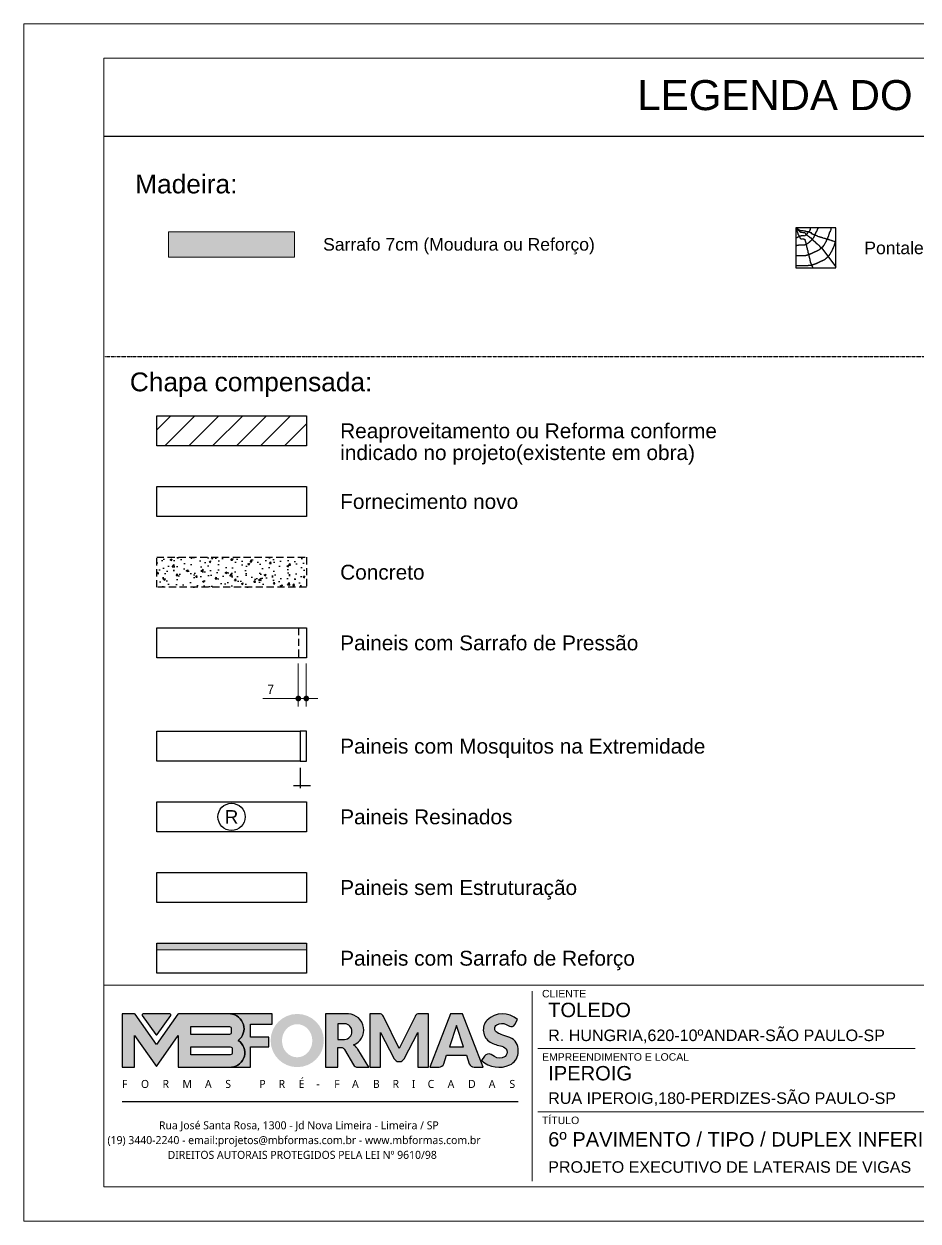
# Model space of a CAD drawing. Extents: x -23436 to 4767, y -4638 to 9755.
# Drawn here: x -20676 to -19892, y 7532 to 8582 of the extents above; entities that cross this region are included whole.
import ezdxf
from ezdxf.enums import TextEntityAlignment as Align

# ---------------------------------------------------------------- set-up
doc = ezdxf.new("R2010")
doc.units = 0
doc.header["$PDMODE"] = 2
doc.header["$PDSIZE"] = 10
for name, pattern in [('CABLIN', [0.35, 0.25, -0.1]), ('DIVIDE2', [0.625, 0.25, -0.125, 0, -0.125, 0, -0.125]), ('HIDDEN', [9.525, 6.35, -3.175])]:
    doc.linetypes.add(name, pattern=pattern)
doc.layers.get('0').update_dxf_attribs({"lineweight": 13})
doc.layers.get('Defpoints').update_dxf_attribs({"lineweight": 13})
for name, color, linetype in [('Concreto', 250, 'HIDDEN'), ('Cota', 4, 'Continuous'), ('Hachura', 252, 'CABLIN'), ('MB Folha', 7, 'Continuous'), ('MB Logo', 255, 'Continuous'), ('Painéis', 200, 'Continuous'), ('Reaproveitamento', 251, 'Continuous'), ('Sarr 7x7', 104, 'Continuous'), ('Sarrafo de Pressão', 42, 'HIDDEN')]:
    doc.layers.add(name, color=color, linetype=linetype)
for name, color, linetype, lineweight in [('FOLHA MB', 7, 'Continuous', 13), ('Madeira', 100, 'Continuous', 13), ('Sarr 2.2x7', 40, 'Continuous', 9)]:
    doc.layers.add(name, color=color, linetype=linetype, lineweight=lineweight)
doc.styles.add('ARIAL', font='arial.ttf', dxfattribs={"oblique": 15, "height": 25})
doc.styles.add('MB_C01', font='arial.ttf', dxfattribs={"height": 1.3})
doc.styles.add('MB_C02', font='arial.ttf', dxfattribs={"height": 2})
doc.styles.add('MB_C03', font='arial.ttf', dxfattribs={"height": 2.5})
doc.styles.add('MtXpl_Lucida_Sans_Un', font='l_10646.ttf')
doc.styles.add('RICARDO', font='arial.ttf', dxfattribs={"width": 0.8})
doc.dimstyles.new('1x', dxfattribs={"dimtxt": 8, "dimasz": 5, "dimexe": 7, "dimexo": 5, "dimgap": 4, "dimtad": 1, "dimdec": 1, "dimdsep": 46, "dimtxsty": 'Standard', "dimblk": 'DOT', "dimcen": 0.09, "dimclrd": 4, "dimclre": 4, "dimclrt": 2, "dimadec": 0, "dimazin": 2, "dimtfac": 1, "dimtdec": 1, "dimtmove": 0, "dimatfit": 3, "dimldrblk": 'DOT', "dimfxl": 1, "dimtolj": 1, "dimtzin": 0, "dimlwd": 9, "dimlwe": 9, "dimarcsym": 0})

# ---------------------------------------------------------------- blocks, each defined once
blk = doc.blocks.new('MB-NOVO')
at = {"layer": 'MB Logo', "linetype": 'Continuous'}
h = blk.add_hatch(color=256, dxfattribs=at)
h.dxf.hatch_style = 1
h.set_gradient(color1=(242, 132, 69), color2=(247, 180, 141), rotation=90, tint=1)
h.paths.add_polyline_path([(-18529.6, 10980.8), (-18475.7, 10980.8, 0.706757), (-18468.7, 11008, 0.681802), (-18476.7, 11034.9), (-18529.4, 11034.9, 0.243712), (-18530.2, 11034.5), (-18551.7, 11003.9), (-18573.3, 11034.5, 0.243712), (-18574.1, 11034.9), (-18586.5, 11034.9), (-18586.5, 10980.8), (-18573.9, 10980.8), (-18573.9, 11012.9), (-18551.7, 10981.5), (-18529.6, 11012.9)])
h.paths.add_polyline_path([(-18516.8, 11014.1), (-18516.8, 11022), (-18477.8, 11022, -0.414214), (-18475.8, 11020), (-18475.8, 11016.1, -0.414214), (-18477.8, 11014.1)], flags=16)
h.paths.add_polyline_path([(-18516.8, 11001.4), (-18476.8, 11001.4, -0.414214), (-18474.8, 10999.4), (-18474.8, 10995.5, -0.414214), (-18476.8, 10993.5), (-18516.8, 10993.5)], flags=16)
at = {"layer": 'MB Logo', "true_color": 0x262626}
h = blk.add_hatch(color=250, dxfattribs=at)
h.dxf.hatch_style = 1
h.paths.add_polyline_path([(-18537.3, 11033.3, 0.60809), (-18538.1, 11034.9), (-18565.3, 11034.9, 0.60809), (-18566.1, 11033.3), (-18552.5, 11014, 0.518202), (-18550.9, 11014)])
h = blk.add_hatch(color=250, dxfattribs=at)
h.dxf.hatch_style = 1
h.paths.add_polyline_path([(-18456.2, 11011.3), (-18456.2, 11024.6), (-18434.2, 11024.6), (-18434.2, 11034.9), (-18476.7, 11034.9, -0.681802), (-18468.7, 11008, -0.706757), (-18475.7, 10980.8), (-18456.2, 10980.8), (-18456.2, 11001.4), (-18437.8, 11001.4), (-18437.8, 11011.3)])
h = blk.add_hatch(color=250, dxfattribs=at)
h.dxf.hatch_style = 1
h.paths.add_polyline_path([(-18435.9, 11007.9, 1), (-18381.9, 11007.9, 1)])
edge = h.paths.add_edge_path(flags=16)
edge.add_ellipse((-18409, 11007.7), major_axis=(0, 16.8), ratio=0.916255, start_angle=0, end_angle=360)
h = blk.add_hatch(color=250, dxfattribs=at)
h.dxf.hatch_style = 1
h.paths.add_polyline_path([(-18357, 11034.9), (-18380.2, 11034.9), (-18380.2, 10980.8), (-18367.6, 10980.8), (-18367.6, 11000.7), (-18363.4, 11000.7, -0.195765), (-18360.9, 10998.9), (-18351.8, 10983.2, 0.261385), (-18347.5, 10980.8), (-18336.4, 10980.8), (-18347.5, 10999, 0.082429), (-18349.6, 11001.5), (-18351.9, 11003.4, 0.81838)])
h.paths.add_polyline_path([(-18360.8, 11009), (-18367.6, 11009), (-18367.6, 11025), (-18360.8, 11025, -0.92578)], flags=16)
h = blk.add_hatch(color=250, dxfattribs=at)
h.dxf.hatch_style = 1
h.paths.add_polyline_path([(-18286.6, 11015.9), (-18286.6, 10980.8), (-18275.8, 10980.8), (-18275.8, 11034.9), (-18286.6, 11034.9, 0.216647), (-18289.4, 11032.4), (-18305.5, 10999.8), (-18321.6, 11032.7, 0.199908), (-18324.3, 11034.9), (-18335.2, 11034.9), (-18335.2, 10980.8), (-18324.3, 10980.8), (-18324.3, 11015.9), (-18310.4, 10989.3, 0.279644), (-18306, 10986.6, 0.340986), (-18300.5, 10989.3)])
h = blk.add_hatch(color=250, dxfattribs=at)
h.dxf.hatch_style = 1
h.paths.add_polyline_path([(-18274.4, 10980.8), (-18265, 10980.8, 0.322517), (-18260.2, 10984.3), (-18257.3, 10993), (-18237.2, 10993), (-18234.3, 10984.3, 0.322517), (-18229.5, 10980.8), (-18220.3, 10980.8), (-18241.2, 11034.9), (-18253.4, 11034.9)])
h.paths.add_polyline_path([(-18254.4, 11001.6), (-18247.3, 11023), (-18240.1, 11001.6)], flags=16)
h = blk.add_hatch(color=250, dxfattribs=at)
h.dxf.hatch_style = 1
h.paths.add_polyline_path([(-18206, 11024, -0.247671), (-18196.9, 11024.3), (-18193.5, 11022.5, 0.40799), (-18188.2, 11024.1), (-18185.4, 11029.1, 0.392837), (-18216.2, 11028.7, 0.467779), (-18213.3, 11006.3, 0.077523), (-18201.2, 11002.1, -0.214206), (-18196.1, 10997.9, -0.284295), (-18198.2, 10991.4, -0.26924), (-18208.8, 10991.6), (-18212.2, 10993.6, 0.407727), (-18219, 10992.1), (-18221.8, 10987.7, 0.296878), (-18193.2, 10983.1, 0.272251), (-18184.9, 10995.3), (-18184.6, 10997.9, 0.348906), (-18193.7, 11011.2), (-18200.4, 11013.5, -0.045018), (-18205.8, 11015.7, -0.618284)])
at = {"layer": 'MB Logo', "linetype": 'Continuous'}
blk.add_line((-18586.5, 10945.9), (-18184.8, 10945.9), dxfattribs=at)
at = {"layer": 'MB Logo', "color": 23, "linetype": 'Continuous', "true_color": 0xf28445}
for points in [[(-18573.3, 11034.5, 0.243712), (-18574.1, 11034.9), (-18586.5, 11034.9), (-18586.5, 10980.8), (-18573.9, 10980.8), (-18573.9, 11012.9), (-18551.7, 10981.5), (-18529.6, 11012.9), (-18529.6, 10980.8), (-18475.7, 10980.8, 0.706757), (-18468.7, 11008, 0.681802), (-18476.7, 11034.9), (-18529.4, 11034.9, 0.243712), (-18530.2, 11034.5), (-18551.7, 11003.9)], [(-18516.8, 11022), (-18477.8, 11022, -0.414214), (-18475.8, 11020), (-18475.8, 11016.1, -0.414214), (-18477.8, 11014.1), (-18516.8, 11014.1)], [(-18516.8, 11001.4), (-18476.8, 11001.4, -0.414214), (-18474.8, 10999.4), (-18474.8, 10995.5, -0.414214), (-18476.8, 10993.5), (-18516.8, 10993.5)]]:
    blk.add_lwpolyline(points, format="xyb", close=True, dxfattribs=at)
at = {"layer": 'MB Logo', "color": 250, "true_color": 0x262626}
for points in [[(-18537.3, 11033.3, 0.60809), (-18538.1, 11034.9), (-18565.3, 11034.9, 0.60809), (-18566.1, 11033.3), (-18552.5, 11014, 0.518202), (-18550.9, 11014)], [(-18437.8, 11011.3), (-18456.2, 11011.3), (-18456.2, 11024.6), (-18434.2, 11024.6), (-18434.2, 11034.9), (-18476.7, 11034.9, -0.681802), (-18468.7, 11008, -0.706757), (-18475.7, 10980.8), (-18456.2, 10980.8), (-18456.2, 11001.4), (-18437.8, 11001.4)], [(-18347.5, 10980.8), (-18336.4, 10980.8), (-18347.5, 10999, 0.082429), (-18349.6, 11001.5), (-18351.9, 11003.4, 0.81838), (-18357, 11034.9), (-18380.2, 11034.9), (-18380.2, 10980.8), (-18367.6, 10980.8), (-18367.6, 11000.7), (-18363.4, 11000.7, -0.209789), (-18360.8, 10998.7), (-18351.8, 10983.2, 0.261385)], [(-18286.6, 11015.9), (-18286.6, 10980.8), (-18275.8, 10980.8), (-18275.8, 11034.9), (-18286.6, 11034.9, 0.216647), (-18289.4, 11032.4), (-18305.5, 10999.8), (-18321.5, 11032.4, 0.216647), (-18324.3, 11034.9), (-18335.2, 11034.9), (-18335.2, 10980.8), (-18324.3, 10980.8), (-18324.3, 11015.9), (-18310.4, 10989.3, 0.279644), (-18306, 10986.6), (-18304.9, 10986.6, 0.279644), (-18300.5, 10989.3)], [(-18265, 10980.8, 0.322517), (-18260.2, 10984.3), (-18257.3, 10993), (-18237.2, 10993), (-18234.3, 10984.3, 0.322517), (-18229.5, 10980.8), (-18220.3, 10980.8), (-18241.2, 11034.9), (-18253.4, 11034.9), (-18274.4, 10980.8)], [(-18206.2, 11015.9, -0.549626), (-18206.4, 11023.8, -0.258723), (-18196.9, 11024.3), (-18193.5, 11022.5, 0.40799), (-18188.2, 11024.1), (-18185.4, 11029.1, 0.392837), (-18216.2, 11028.7, 0.467779), (-18213.3, 11006.3, 0.077523), (-18201.2, 11002.1, -0.203897), (-18196.3, 10998.2), (-18196.1, 10997.8, -0.267611), (-18198, 10991.6), (-18198.5, 10991.3, -0.261145), (-18208.8, 10991.6), (-18212.2, 10993.6, 0.407727), (-18219, 10992.1), (-18221.8, 10987.7, 0.296878), (-18193.2, 10983.1, 0.265963), (-18184.9, 10994.9), (-18184.7, 10997.6, 0.340466), (-18193.1, 11011), (-18200.4, 11013.5, -0.049298)], [(-18367.6, 11009), (-18360.8, 11009, 0.92578), (-18360.8, 11025), (-18367.6, 11025)]]:
    blk.add_lwpolyline(points, format="xyb", close=True, dxfattribs=at)
blk.add_lwpolyline([(-18247.3, 11023), (-18254.4, 11001.6), (-18240.1, 11001.6)], close=True, dxfattribs=at)
at = {"layer": 'MB Logo', "color": 250, "true_color": 0x262626, "style": 'MtXpl_Lucida_Sans_Un'}
for s, height, p in [('F', 8.12, (-18586.8, 10959.8)), ('O', 8.12, (-18567.5, 10959.8)), ('R', 8.12, (-18545.6, 10959.8)), ('M', 8.12, (-18525.4, 10959.8)), ('A', 8.12, (-18502.5, 10959.8)), ('S', 8.12, (-18481.9, 10959.8)), ('P', 8.12, (-18447.3, 10959.8)), ('R', 8.12, (-18427.8, 10959.8)), ('É', 8.12, (-18407.5, 10959.8)), ('-', 8.12, (-18389.6, 10959.8)), ('F', 8.12, (-18371.4, 10959.8)), ('A', 8.12, (-18353.3, 10959.8)), ('B', 8.12, (-18332.1, 10959.8)), ('R', 8.12, (-18312.2, 10959.8)), ('I', 8.12, (-18292.7, 10959.8)), ('C', 8.12, (-18276.6, 10959.8)), ('A', 8.12, (-18256.3, 10959.8)), ('D', 8.12, (-18235.5, 10959.8)), ('A', 8.12, (-18214.6, 10959.8)), ('S', 8.12, (-18193.6, 10959.8)), ('DIREITOS AUTORAIS PROTEGIDOS PELA LEI Nº 9610/98', 8.122, (-18540.4, 10887.8))]:
    blk.add_text(s, height=height, dxfattribs=at).set_placement(p)
at = {"layer": 'MB Logo', "style": 'MtXpl_Lucida_Sans_Un'}
for s, p in [('Rua José Santa Rosa, 1300 - Jd Nova Limeira - Limeira / SP', (-18549.2, 10917.8)), ('(19) 3440-2240 - email:projetos@mbformas.com.br - www.mbformas.com.br', (-18601.5, 10902.8))]:
    blk.add_text(s, height=8.122, dxfattribs=at).set_placement(p)
blk = doc.blocks.new('A$C169d8357')
at = {"layer": 'FOLHA MB', "color": 1}
for p, q in [((1109.8, 356.7), (70, 356.7)), ((445.6, 351.7), (445.6, 185)), ((781.5, 301.2), (450.7, 301.2)), ((938.1, 245.6), (450.7, 245.6))]:
    blk.add_line(p, q, dxfattribs=at)
for points in [[(0, 1199.9), (0, 149.9), (1485, 149.9), (1485, 1199.9)], [(70, 1169.9), (70, 179.9), (1455, 179.9), (1455, 1169.9)]]:
    blk.add_lwpolyline(points, close=True, dxfattribs=at)
at = {"layer": 'MB Logo', "xscale": 0.8642040370897565, "yscale": 0.8642040370897565, "zscale": 0.8642040370897565}
blk.add_blockref('MB-NOVO', (16148.7, -9204.8), dxfattribs=at)
at = {"layer": 'FOLHA MB', "color": 6}
for s, height, style, p in [('CLIENTE', 6.57, 'MB_C01', (454.3, 346.1)), ('R. HUNGRIA,620-10ºANDAR-SÃO PAULO-SP', 10.102, 'MB_C02', (459.7, 307.8)), ('EMPREENDIMENTO E LOCAL', 6.566, 'MB_C01', (454.3, 290.6)), ('RUA IPEROIG,180-PERDIZES-SÃO PAULO-SP', 10.102, 'MB_C02', (459.7, 252.7)), ('TÍTULO', 6.57, 'MB_C01', (454.3, 235)), ('PROJETO EXECUTIVO DE LATERAIS DE VIGAS', 10.102, 'MB_C02', (459.7, 192.3))]:
    blk.add_text(s, height=height, dxfattribs=dict(at, style=style)).set_placement(p)
at = {"layer": 'FOLHA MB', "color": 5, "style": 'MB_C03'}
for s, height, p in [('TOLEDO', 12.63, (459.7, 328.8)), ('IPEROIG', 12.63, (459.7, 273.3)), ('6º PAVIMENTO / TIPO / DUPLEX INFERIOR', 12.628, (459.7, 215.3))]:
    blk.add_text(s, height=height, dxfattribs=at).set_placement(p)
blk = doc.blocks.new('_Dot')
at = {"color": 0, "linetype": 'ByBlock', "lineweight": -2}
blk.add_line((-0.5, 0), (-1, 0), dxfattribs=at)
at = {"color": 0, "linetype": 'ByBlock', "const_width": 0.5}
blk.add_lwpolyline([(-0.25, 0, 1), (0.25, 0, 1)], format="xyb", close=True, dxfattribs=at)
blk = doc.blocks.new('*D55')
at = {"layer": 'Cota', "color": 4, "lineweight": 9, "transparency": 16777216}
for p, q in [((-20435.8, 8021.2), (-20435.8, 7983.6)), ((-20428.8, 8021.2), (-20428.8, 7983.6)), ((-20440.8, 7990.6), (-20466.8, 7990.6)), ((-20428.8, 7990.6), (-20435.8, 7990.6)), ((-20423.8, 7990.6), (-20418.8, 7990.6))]:
    blk.add_line(p, q, dxfattribs=at)
at = {"layer": 'Defpoints', "color": 0, "transparency": 16777216}
for p in [(-20435.8, 8026.2), (-20428.8, 8026.2), (-20428.8, 7990.6)]:
    blk.add_point(p, dxfattribs=at)
at = {"layer": 'Cota', "color": 4, "lineweight": 9, "transparency": 16777216, "xscale": 5, "yscale": 5, "zscale": 5}
blk.add_blockref('_Dot', (-20435.8, 7990.6), dxfattribs=at)
at = {"layer": 'Cota', "color": 4, "lineweight": 9, "transparency": 16777216, "xscale": 5, "yscale": 5, "zscale": 5, "rotation": 180}
blk.add_blockref('_Dot', (-20428.8, 7990.6), dxfattribs=at)
at = {"layer": 'Cota', "color": 2, "transparency": 16777216, "insert": (-20460.1, 7998.6), "char_height": 8, "attachment_point": 5}
blk.add_mtext('\\A1;7', dxfattribs=at)
blk = doc.blocks.new('Resinado')
at = {"color": 1}
blk.add_circle((0, 0), 11.13, dxfattribs=at)
at = {"style": 'ARIAL'}
blk.add_text('R', height=11, dxfattribs=at).set_placement((0, 0), align=Align.MIDDLE_CENTER)

msp = doc.modelspace()

# ---------------------------------------------------------------- hatches: boundary and pattern name
at = {"layer": 'Concreto'}
h = msp.add_hatch(dxfattribs=at)
h.set_pattern_fill('AR-CONC', color=256, scale=2.373125, style=0)
h.set_pattern_definition([(50, (-10310.081, 8186.85), (17.02148, -1.489187), [1.779844, -19.57828]), (355, (-10310.081, 8186.85), (-3.292743, 17.85046), [1.423875, -15.662625]), (100.4514, (-10308.663, 8186.726), (13.72875, 16.361262), [1.512634, -16.63898]), (46.1842, (-10310.08, 8191.596), (25.326964, -3.927973), [2.669766, -29.36742]), (96.6356, (-10307.97, 8191.27), (22.180715, 23.117035), [2.26895, -24.958464]), (351.1842, (-10310.08, 8191.596), (22.180696, 23.11705), [2.13581, -23.49394]), (21, (-10307.708, 8190.41), (14.16535, -9.55465), [1.779844, -19.57828]), (326, (-10307.708, 8190.41), (5.774177, 17.208717), [1.423875, -15.662625]), (71.4514, (-10306.527, 8189.614), (19.939533, 7.654052), [1.512634, -16.63898]), (37.5, (-10310.081, 8186.85), (0.2885686, 7.8999873), [0, -15.472775, 0, -15.899938, 0, -15.721953]), (7.5, (-10310.081, 8186.85), (6.242969, 9.359883), [0, -9.0653376, 0, -15.116806, 0, -5.992141]), (327.5, (-10315.373, 8186.85), (12.6682738, -0.5352553), [0, -5.932813, 0, -18.510375, 0, -24.561844]), (317.5, (-10317.746, 8186.85), (13.839737, 2.375616), [0, -7.712656, 0, -12.292788, 0, -17.442469])])
h.paths.add_polyline_path([(-20428.75, 8088.18), (-20428.75, 8114.58), (-20559.95, 8114.58), (-20559.95, 8088.18)])
at = {"layer": 'Madeira'}
msp.add_hatch(color=253, dxfattribs=at).paths.add_polyline_path([(-20439.07, 8377.81), (-20439.07, 8400.06), (-20549.64, 8400.06), (-20549.64, 8377.81)])
at = {"layer": 'Reaproveitamento'}
h = msp.add_hatch(dxfattribs=at)
h.set_pattern_fill('ANSI31', color=256, scale=118.656251, style=0)
h.set_pattern_definition([(45, (-19313.73, 12010.409), (-10.48783, 10.48783), [])])
h.paths.add_polyline_path([(-20559.95, 8238.58), (-20559.95, 8212.18), (-20428.75, 8212.18), (-20428.75, 8238.58)])
at = {"layer": 'Sarr 2.2x7', "ltscale": 2}
msp.add_hatch(color=252, dxfattribs=at).paths.add_polyline_path([(-20559.95, 7775.99), (-20559.95, 7770.06), (-20428.75, 7770.06), (-20428.75, 7775.99)])

# ---------------------------------------------------------------- linework, layer by layer
at = {"layer": 'Concreto'}
msp.add_lwpolyline([(-20559.95, 8114.58), (-20428.75, 8114.58), (-20428.75, 8088.18), (-20559.95, 8088.18)], close=True, dxfattribs=at)
at = {"layer": 'Hachura'}
for points in [[(-19999.48, 8378.88), (-19999.34, 8378.88), (-19998.87, 8379.02), (-19997.04, 8379.02), (-19996.56, 8379.08), (-19995.68, 8379.08), (-19991.7, 8379.22), (-19991.3, 8379.29), (-19990.82, 8379.29), (-19990.35, 8379.42), (-19989.87, 8379.49), (-19989.46, 8379.63), (-19988.99, 8379.83), (-19988.52, 8380.03), (-19988.11, 8380.1), (-19987.63, 8380.31), (-19987.16, 8380.44), (-19986.68, 8380.64), (-19986.28, 8380.85), (-19985.8, 8381.05), (-19985.33, 8381.19), (-19984.85, 8381.46), (-19984.44, 8381.8), (-19983.97, 8381.87), (-19983.49, 8382.07), (-19983.09, 8382.41), (-19982.61, 8382.61), (-19982.14, 8382.81), (-19981.66, 8383.02), (-19981.05, 8383.22), (-19980.44, 8383.42), (-19979.83, 8383.83), (-19979.42, 8384.04), (-19978.95, 8384.24), (-19978.47, 8384.65), (-19978.07, 8385.05), (-19977.59, 8385.46), (-19977.12, 8385.8), (-19976.84, 8386.21), (-19976.37, 8386.61), (-19975.42, 8387.43), (-19975.15, 8388.04), (-19974.67, 8388.31), (-19974.54, 8388.72), (-19974.06, 8389.26), (-19973.93, 8389.87), (-19973.66, 8390.34), (-19973.32, 8390.89), (-19972.84, 8391.36), (-19972.71, 8391.77), (-19972.57, 8392.31), (-19972.23, 8392.85), (-19972.09, 8393.26), (-19971.96, 8393.73), (-19971.55, 8394.28), (-19971.42, 8394.82), (-19971.28, 8395.29), (-19970.94, 8395.7), (-19970.81, 8396.24), (-19970.67, 8396.65), (-19970.53, 8397.12), (-19970.33, 8397.87), (-19970.06, 8398.41), (-19969.92, 8399.39), (-19969.72, 8400), (-19969.31, 8400.04), (-19969.11, 8400.65), (-19968.97, 8401.06), (-19968.84, 8401.47), (-19968.7, 8401.87), (-19968.5, 8402.28), (-19968.5, 8403.31)], [(-19999.48, 8403.31), (-19998.33, 8402.49), (-19998.19, 8402.08), (-19997.78, 8401.88), (-19997.44, 8401.47), (-19996.97, 8401.27), (-19996.7, 8400.86), (-19996.36, 8400.45), (-19996.09, 8400.05), (-19995.95, 8400.14), (-19995.48, 8399.73), (-19991.64, 8399.19), (-19991.23, 8398.35), (-19990.75, 8397.95), (-19990.41, 8397.54), (-19990.01, 8397.13), (-19989.53, 8396.93), (-19988.92, 8396.52), (-19988.65, 8396.11), (-19988.18, 8395.91), (-19987.43, 8395.3), (-19986.95, 8394.89), (-19986.21, 8394.55), (-19986, 8394.15), (-19985.46, 8393.88), (-19985.26, 8393.47), (-19984.85, 8392.93), (-19984.38, 8392.52), (-19983.63, 8391.91), (-19982.68, 8391.1), (-19982.41, 8390.69), (-19981.46, 8390.01), (-19981.32, 8389.54), (-19980.85, 8389.33), (-19980.24, 8388.79), (-19979.63, 8388.38), (-19979.22, 8388.04), (-19978.88, 8387.5), (-19978.61, 8387.09), (-19978.13, 8386.48), (-19977.39, 8386.42), (-19977.05, 8386.01), (-19964.48, 8369.26)], [(-19999.48, 8403.31), (-19999.36, 8402.96), (-19999.36, 8402.55), (-19999.23, 8402.14), (-19999.02, 8401.74), (-19998.89, 8401.33), (-19998.75, 8400.92), (-19998.62, 8400.52), (-19998.62, 8400.11), (-19998.41, 8400.2), (-19998.14, 8399.8), (-19998, 8399.39), (-19997.8, 8398.35), (-19997.67, 8397.94), (-19997.39, 8397.53), (-19997.19, 8397.12), (-19996.92, 8396.51), (-19996.78, 8396.11), (-19996.31, 8395.7), (-19996.17, 8395.23), (-19996.17, 8394.75), (-19995.7, 8394.34), (-19995.56, 8393.94), (-19991.72, 8393.53), (-19991.59, 8392.99), (-19991.45, 8392.45), (-19991.32, 8392.04), (-19991.11, 8391.36), (-19990.98, 8390.82), (-19990.84, 8390.21), (-19990.84, 8389.66), (-19990.71, 8389.05), (-19990.5, 8388.58), (-19990.37, 8388.17), (-19990.23, 8387.7), (-19990.23, 8387.29), (-19990.09, 8386.75), (-19989.89, 8386.34), (-19989.76, 8385.93), (-19989.62, 8385.46), (-19989.62, 8385.05), (-19989.48, 8384.44), (-19989.28, 8383.97), (-19989.14, 8383.56), (-19989.14, 8382.34), (-19989.01, 8381.87), (-19988.67, 8381.19), (-19988.53, 8380.78), (-19988.53, 8379.9), (-19988.26, 8379.49), (-19988.13, 8379.08), (-19988.13, 8378.61), (-19987.92, 8378.13), (-19987.92, 8377.59), (-19987.65, 8377.12), (-19987.52, 8376.58), (-19987.31, 8376.1), (-19987.31, 8375.02), (-19987.04, 8374.4), (-19986.91, 8373.93), (-19986.91, 8373.52), (-19984.67, 8368.31)], [(-19999.48, 8387.76), (-19999.28, 8387.83), (-19998.8, 8388.04), (-19998.33, 8388.1), (-19997.92, 8388.17), (-19997.44, 8388.31), (-19996.97, 8388.38), (-19996.56, 8388.38), (-19996.09, 8388.51), (-19995.61, 8388.51), (-19991.64, 8388.58), (-19991.23, 8388.78), (-19990.75, 8388.99), (-19990.28, 8389.26), (-19989.87, 8389.33), (-19989.4, 8389.66), (-19988.92, 8389.94), (-19988.45, 8390.27), (-19988.04, 8390.68), (-19987.57, 8390.95), (-19987.23, 8391.36), (-19986.82, 8391.7), (-19986.48, 8392.11), (-19986, 8392.45), (-19985.6, 8392.85), (-19985.12, 8393.12), (-19984.65, 8393.53), (-19984.51, 8393.94), (-19984.24, 8394.34), (-19983.9, 8394.82), (-19983.63, 8395.23), (-19983.43, 8395.63), (-19983.29, 8396.04), (-19983.15, 8396.45), (-19982.82, 8396.85), (-19982.82, 8397.26), (-19982.54, 8397.67), (-19982.41, 8398.07), (-19982.2, 8398.48), (-19981.93, 8399.39), (-19981.59, 8399.8), (-19981.46, 8400.2), (-19981.19, 8400.11), (-19981.05, 8400.58), (-19980.85, 8400.99), (-19980.71, 8401.4), (-19980.58, 8401.8), (-19980.44, 8402.21), (-19980.1, 8402.82), (-19979.97, 8403.23), (-19979.89, 8403.31)], [(-19999.48, 8403.31), (-19999.15, 8403.13), (-19998.58, 8402.88), (-19998.02, 8402.69), (-19997.51, 8402.25), (-19997.07, 8402), (-19996.63, 8401.81), (-19996.19, 8401.43), (-19995.37, 8401.11), (-19991.43, 8400.86), (-19990.99, 8400.55), (-19990.42, 8400.3), (-19989.91, 8400.11), (-19989.47, 8400.35), (-19989.03, 8400.17), (-19988.46, 8400.1), (-19987.77, 8399.91), (-19987.2, 8399.6), (-19986.76, 8399.41), (-19986.32, 8399.35), (-19985.82, 8398.47), (-19985.38, 8398.28), (-19984.93, 8398.09), (-19984.24, 8397.78), (-19983.8, 8397.59), (-19983.36, 8397.52), (-19982.79, 8397.27), (-19982.1, 8396.89), (-19981.53, 8396.64), (-19980.96, 8396.52), (-19980.4, 8396.26), (-19979.58, 8395.95), (-19979.14, 8395.76), (-19978.57, 8395.57), (-19978, 8395.38), (-19977.43, 8395.19), (-19976.61, 8395), (-19976.17, 8394.81), (-19975.73, 8394.63), (-19974.66, 8394.44), (-19974.16, 8394.25), (-19973.72, 8394.12), (-19973.27, 8394.06), (-19972.83, 8393.87), (-19972.27, 8393.74), (-19964.48, 8391.15)], [(-19999.48, 8394.84), (-19999.14, 8394.95), (-19998.66, 8395.02), (-19998.19, 8395.16), (-19997.78, 8395.36), (-19997.31, 8395.56), (-19996.83, 8395.77), (-19996.36, 8395.97), (-19995.95, 8396.31), (-19995.48, 8396.51), (-19991.5, 8396.79), (-19991.03, 8397.12), (-19990.62, 8397.4), (-19990.28, 8397.8), (-19989.87, 8398.14), (-19989.26, 8398.55), (-19988.92, 8399.46), (-19988.45, 8399.8), (-19988.31, 8400.2), (-19987.84, 8400.11), (-19987.57, 8400.52), (-19987.23, 8400.92), (-19987.09, 8401.33), (-19986.82, 8402.14), (-19986.62, 8402.55), (-19986.62, 8402.96), (-19986.5, 8403.31)], [(-19999.48, 8370.39), (-19990.9, 8370.39), (-19990.42, 8370.53), (-19988.59, 8370.53), (-19988.11, 8370.6), (-19987.23, 8370.6), (-19986.76, 8370.73), (-19986.35, 8370.8), (-19985.88, 8370.8), (-19985.4, 8370.94), (-19984.93, 8371), (-19984.52, 8371.14), (-19984.04, 8371.34), (-19983.57, 8371.55), (-19983.16, 8371.61), (-19982.69, 8371.82), (-19982.21, 8371.95), (-19981.74, 8372.16), (-19981.33, 8372.36), (-19980.85, 8372.56), (-19980.38, 8372.7), (-19979.9, 8372.97), (-19979.5, 8373.31), (-19979.02, 8373.38), (-19978.55, 8373.58), (-19978.14, 8373.92), (-19977.66, 8374.12), (-19977.19, 8374.33), (-19976.71, 8374.53), (-19976.1, 8374.73), (-19975.49, 8374.94), (-19974.88, 8375.34), (-19974.48, 8375.55), (-19974, 8375.75), (-19973.53, 8376.16), (-19973.12, 8376.57), (-19972.64, 8376.97), (-19972.17, 8377.31), (-19971.9, 8377.72), (-19971.42, 8378.13), (-19970.47, 8378.94), (-19970.2, 8379.55), (-19969.73, 8379.82), (-19969.59, 8380.23), (-19969.12, 8380.77), (-19968.98, 8381.38), (-19968.71, 8381.86), (-19968.37, 8382.4), (-19967.89, 8382.87), (-19967.76, 8383.28), (-19967.62, 8383.82), (-19967.28, 8384.36), (-19967.15, 8384.77), (-19967.01, 8385.25), (-19966.6, 8385.79), (-19966.47, 8386.33), (-19966.33, 8386.81), (-19965.99, 8387.21), (-19965.86, 8387.76), (-19965.72, 8388.16), (-19965.59, 8388.64), (-19965.38, 8389.38), (-19965.11, 8389.93), (-19964.98, 8390.4), (-19964.77, 8391.01), (-19964.48, 8391.04)]]:
    msp.add_lwpolyline(points, dxfattribs=at)
at = {"layer": 'Madeira'}
for points in [[(-20549.64, 8400.06), (-20439.07, 8400.06), (-20439.07, 8377.81), (-20549.64, 8377.81)], [(-19999.48, 8368.31), (-19964.48, 8368.31), (-19964.48, 8403.31), (-19999.48, 8403.31)]]:
    msp.add_lwpolyline(points, close=True, dxfattribs=at)
at = {"layer": 'MB Folha', "color": 0}
msp.add_line((-20606.4, 8483.8), (-19221.4, 8483.8), dxfattribs=at)
at = {"layer": 'MB Folha', "color": 176, "linetype": 'DIVIDE2'}
msp.add_line((-20606.4, 8290.46), (-19221.4, 8290.46), dxfattribs=at)
at = {"layer": 'MB Folha', "color": 1}
msp.add_line((-20434.13, 7961.99), (-20434.13, 7935.59), dxfattribs=at)
at = {"layer": 'MB Folha'}
for p, q in [((-20434.13, 7929.65), (-20434.13, 7911.86)), ((-20440.06, 7914.23), (-20425.19, 7914.23))]:
    msp.add_line(p, q, dxfattribs=at)
at = {"layer": 'MB Folha', "color": 1}
msp.add_lwpolyline([(-20434.13, 7935.59), (-20428.75, 7935.59), (-20428.75, 7961.99), (-20434.13, 7961.99)], close=True, dxfattribs=at)
at = {"layer": 'Painéis'}
for points in [[(-20559.95, 8238.58), (-20428.75, 8238.58), (-20428.75, 8212.18), (-20559.95, 8212.18)], [(-20559.95, 8176.58), (-20428.75, 8176.58), (-20428.75, 8150.18), (-20559.95, 8150.18)], [(-20559.95, 8052.58), (-20428.75, 8052.58), (-20428.75, 8026.18), (-20559.95, 8026.18)], [(-20559.95, 7961.99), (-20434.13, 7961.99), (-20434.13, 7935.59), (-20559.95, 7935.59)], [(-20559.95, 7899.99), (-20428.75, 7899.99), (-20428.75, 7873.59), (-20559.95, 7873.59)], [(-20559.95, 7837.99), (-20428.75, 7837.99), (-20428.75, 7811.59), (-20559.95, 7811.59)], [(-20559.95, 7775.99), (-20428.75, 7775.99), (-20428.75, 7749.59), (-20559.95, 7749.59)]]:
    msp.add_lwpolyline(points, close=True, dxfattribs=at)
at = {"layer": 'Sarr 2.2x7'}
msp.add_line((-20559.95, 7770.06), (-20428.75, 7770.06), dxfattribs=at)
at = {"layer": 'Sarr 7x7'}
msp.add_lwpolyline([(-19999.48, 8368.31), (-19964.48, 8368.31), (-19964.48, 8403.31), (-19999.48, 8403.31)], close=True, dxfattribs=at)
for points in [[(-19999.48, 8378.88), (-19999.34, 8378.88), (-19998.87, 8379.02), (-19997.04, 8379.02), (-19996.56, 8379.08), (-19995.68, 8379.08), (-19991.7, 8379.22), (-19991.3, 8379.29), (-19990.82, 8379.29), (-19990.35, 8379.42), (-19989.87, 8379.49), (-19989.46, 8379.63), (-19988.99, 8379.83), (-19988.52, 8380.03), (-19988.11, 8380.1), (-19987.63, 8380.31), (-19987.16, 8380.44), (-19986.68, 8380.64), (-19986.28, 8380.85), (-19985.8, 8381.05), (-19985.33, 8381.19), (-19984.85, 8381.46), (-19984.44, 8381.8), (-19983.97, 8381.87), (-19983.49, 8382.07), (-19983.09, 8382.41), (-19982.61, 8382.61), (-19982.14, 8382.81), (-19981.66, 8383.02), (-19981.05, 8383.22), (-19980.44, 8383.42), (-19979.83, 8383.83), (-19979.42, 8384.04), (-19978.95, 8384.24), (-19978.47, 8384.65), (-19978.07, 8385.05), (-19977.59, 8385.46), (-19977.12, 8385.8), (-19976.84, 8386.21), (-19976.37, 8386.61), (-19975.42, 8387.43), (-19975.15, 8388.04), (-19974.67, 8388.31), (-19974.54, 8388.72), (-19974.06, 8389.26), (-19973.93, 8389.87), (-19973.66, 8390.34), (-19973.32, 8390.89), (-19972.84, 8391.36), (-19972.71, 8391.77), (-19972.57, 8392.31), (-19972.23, 8392.85), (-19972.09, 8393.26), (-19971.96, 8393.73), (-19971.55, 8394.28), (-19971.42, 8394.82), (-19971.28, 8395.29), (-19970.94, 8395.7), (-19970.81, 8396.24), (-19970.67, 8396.65), (-19970.53, 8397.12), (-19970.33, 8397.87), (-19970.06, 8398.41), (-19969.92, 8399.39), (-19969.72, 8400), (-19969.31, 8400.04), (-19969.11, 8400.65), (-19968.97, 8401.06), (-19968.84, 8401.47), (-19968.7, 8401.87), (-19968.5, 8402.28), (-19968.5, 8403.31)], [(-19999.48, 8403.31), (-19998.33, 8402.49), (-19998.19, 8402.08), (-19997.78, 8401.88), (-19997.44, 8401.47), (-19996.97, 8401.27), (-19996.7, 8400.86), (-19996.36, 8400.45), (-19996.09, 8400.05), (-19995.95, 8400.14), (-19995.48, 8399.73), (-19991.64, 8399.19), (-19991.23, 8398.35), (-19990.75, 8397.95), (-19990.41, 8397.54), (-19990.01, 8397.13), (-19989.53, 8396.93), (-19988.92, 8396.52), (-19988.65, 8396.11), (-19988.18, 8395.91), (-19987.43, 8395.3), (-19986.95, 8394.89), (-19986.21, 8394.55), (-19986, 8394.15), (-19985.46, 8393.88), (-19985.26, 8393.47), (-19984.85, 8392.93), (-19984.38, 8392.52), (-19983.63, 8391.91), (-19982.68, 8391.1), (-19982.41, 8390.69), (-19981.46, 8390.01), (-19981.32, 8389.54), (-19980.85, 8389.33), (-19980.24, 8388.79), (-19979.63, 8388.38), (-19979.22, 8388.04), (-19978.88, 8387.5), (-19978.61, 8387.09), (-19978.13, 8386.48), (-19977.39, 8386.42), (-19977.05, 8386.01), (-19964.48, 8369.26)], [(-19999.48, 8403.31), (-19999.36, 8402.96), (-19999.36, 8402.55), (-19999.23, 8402.14), (-19999.02, 8401.74), (-19998.89, 8401.33), (-19998.75, 8400.92), (-19998.62, 8400.52), (-19998.62, 8400.11), (-19998.41, 8400.2), (-19998.14, 8399.8), (-19998, 8399.39), (-19997.8, 8398.35), (-19997.67, 8397.94), (-19997.39, 8397.53), (-19997.19, 8397.12), (-19996.92, 8396.51), (-19996.78, 8396.11), (-19996.31, 8395.7), (-19996.17, 8395.23), (-19996.17, 8394.75), (-19995.7, 8394.34), (-19995.56, 8393.94), (-19991.72, 8393.53), (-19991.59, 8392.99), (-19991.45, 8392.45), (-19991.32, 8392.04), (-19991.11, 8391.36), (-19990.98, 8390.82), (-19990.84, 8390.21), (-19990.84, 8389.66), (-19990.71, 8389.05), (-19990.5, 8388.58), (-19990.37, 8388.17), (-19990.23, 8387.7), (-19990.23, 8387.29), (-19990.09, 8386.75), (-19989.89, 8386.34), (-19989.76, 8385.93), (-19989.62, 8385.46), (-19989.62, 8385.05), (-19989.48, 8384.44), (-19989.28, 8383.97), (-19989.14, 8383.56), (-19989.14, 8382.34), (-19989.01, 8381.87), (-19988.67, 8381.19), (-19988.53, 8380.78), (-19988.53, 8379.9), (-19988.26, 8379.49), (-19988.13, 8379.08), (-19988.13, 8378.61), (-19987.92, 8378.13), (-19987.92, 8377.59), (-19987.65, 8377.12), (-19987.52, 8376.58), (-19987.31, 8376.1), (-19987.31, 8375.02), (-19987.04, 8374.4), (-19986.91, 8373.93), (-19986.91, 8373.52), (-19984.67, 8368.31)], [(-19999.48, 8387.76), (-19999.28, 8387.83), (-19998.8, 8388.04), (-19998.33, 8388.1), (-19997.92, 8388.17), (-19997.44, 8388.31), (-19996.97, 8388.38), (-19996.56, 8388.38), (-19996.09, 8388.51), (-19995.61, 8388.51), (-19991.64, 8388.58), (-19991.23, 8388.78), (-19990.75, 8388.99), (-19990.28, 8389.26), (-19989.87, 8389.33), (-19989.4, 8389.66), (-19988.92, 8389.94), (-19988.45, 8390.27), (-19988.04, 8390.68), (-19987.57, 8390.95), (-19987.23, 8391.36), (-19986.82, 8391.7), (-19986.48, 8392.11), (-19986, 8392.45), (-19985.6, 8392.85), (-19985.12, 8393.12), (-19984.65, 8393.53), (-19984.51, 8393.94), (-19984.24, 8394.34), (-19983.9, 8394.82), (-19983.63, 8395.23), (-19983.43, 8395.63), (-19983.29, 8396.04), (-19983.15, 8396.45), (-19982.82, 8396.85), (-19982.82, 8397.26), (-19982.54, 8397.67), (-19982.41, 8398.07), (-19982.2, 8398.48), (-19981.93, 8399.39), (-19981.59, 8399.8), (-19981.46, 8400.2), (-19981.19, 8400.11), (-19981.05, 8400.58), (-19980.85, 8400.99), (-19980.71, 8401.4), (-19980.58, 8401.8), (-19980.44, 8402.21), (-19980.1, 8402.82), (-19979.97, 8403.23), (-19979.89, 8403.31)], [(-19999.48, 8403.31), (-19999.15, 8403.13), (-19998.58, 8402.88), (-19998.02, 8402.69), (-19997.51, 8402.25), (-19997.07, 8402), (-19996.63, 8401.81), (-19996.19, 8401.43), (-19995.37, 8401.11), (-19991.43, 8400.86), (-19990.99, 8400.55), (-19990.42, 8400.3), (-19989.91, 8400.11), (-19989.47, 8400.35), (-19989.03, 8400.17), (-19988.46, 8400.1), (-19987.77, 8399.91), (-19987.2, 8399.6), (-19986.76, 8399.41), (-19986.32, 8399.35), (-19985.82, 8398.47), (-19985.38, 8398.28), (-19984.93, 8398.09), (-19984.24, 8397.78), (-19983.8, 8397.59), (-19983.36, 8397.52), (-19982.79, 8397.27), (-19982.1, 8396.89), (-19981.53, 8396.64), (-19980.96, 8396.52), (-19980.4, 8396.26), (-19979.58, 8395.95), (-19979.14, 8395.76), (-19978.57, 8395.57), (-19978, 8395.38), (-19977.43, 8395.19), (-19976.61, 8395), (-19976.17, 8394.81), (-19975.73, 8394.63), (-19974.66, 8394.44), (-19974.16, 8394.25), (-19973.72, 8394.12), (-19973.27, 8394.06), (-19972.83, 8393.87), (-19972.27, 8393.74), (-19964.48, 8391.15)], [(-19999.48, 8394.84), (-19999.14, 8394.95), (-19998.66, 8395.02), (-19998.19, 8395.16), (-19997.78, 8395.36), (-19997.31, 8395.56), (-19996.83, 8395.77), (-19996.36, 8395.97), (-19995.95, 8396.31), (-19995.48, 8396.51), (-19991.5, 8396.79), (-19991.03, 8397.12), (-19990.62, 8397.4), (-19990.28, 8397.8), (-19989.87, 8398.14), (-19989.26, 8398.55), (-19988.92, 8399.46), (-19988.45, 8399.8), (-19988.31, 8400.2), (-19987.84, 8400.11), (-19987.57, 8400.52), (-19987.23, 8400.92), (-19987.09, 8401.33), (-19986.82, 8402.14), (-19986.62, 8402.55), (-19986.62, 8402.96), (-19986.5, 8403.31)], [(-19999.48, 8370.39), (-19990.9, 8370.39), (-19990.42, 8370.53), (-19988.59, 8370.53), (-19988.11, 8370.6), (-19987.23, 8370.6), (-19986.76, 8370.73), (-19986.35, 8370.8), (-19985.88, 8370.8), (-19985.4, 8370.94), (-19984.93, 8371), (-19984.52, 8371.14), (-19984.04, 8371.34), (-19983.57, 8371.55), (-19983.16, 8371.61), (-19982.69, 8371.82), (-19982.21, 8371.95), (-19981.74, 8372.16), (-19981.33, 8372.36), (-19980.85, 8372.56), (-19980.38, 8372.7), (-19979.9, 8372.97), (-19979.5, 8373.31), (-19979.02, 8373.38), (-19978.55, 8373.58), (-19978.14, 8373.92), (-19977.66, 8374.12), (-19977.19, 8374.33), (-19976.71, 8374.53), (-19976.1, 8374.73), (-19975.49, 8374.94), (-19974.88, 8375.34), (-19974.48, 8375.55), (-19974, 8375.75), (-19973.53, 8376.16), (-19973.12, 8376.57), (-19972.64, 8376.97), (-19972.17, 8377.31), (-19971.9, 8377.72), (-19971.42, 8378.13), (-19970.47, 8378.94), (-19970.2, 8379.55), (-19969.73, 8379.82), (-19969.59, 8380.23), (-19969.12, 8380.77), (-19968.98, 8381.38), (-19968.71, 8381.86), (-19968.37, 8382.4), (-19967.89, 8382.87), (-19967.76, 8383.28), (-19967.62, 8383.82), (-19967.28, 8384.36), (-19967.15, 8384.77), (-19967.01, 8385.25), (-19966.6, 8385.79), (-19966.47, 8386.33), (-19966.33, 8386.81), (-19965.99, 8387.21), (-19965.86, 8387.76), (-19965.72, 8388.16), (-19965.59, 8388.64), (-19965.38, 8389.38), (-19965.11, 8389.93), (-19964.98, 8390.4), (-19964.77, 8391.01), (-19964.48, 8391.04)]]:
    msp.add_lwpolyline(points, dxfattribs=at)
at = {"layer": 'Sarrafo de Pressão', "linetype": 'HIDDEN'}
msp.add_line((-20435.76, 8052.58), (-20435.76, 8026.18), dxfattribs=at)

# ---------------------------------------------------------------- block references
at = {"layer": 'MB Folha', "xscale": 1.06790625910316, "yscale": 1.06790625910316, "zscale": 1.06790625910316}
msp.add_blockref('Resinado', (-20494.35, 7886.79), dxfattribs=at)
at = {"layer": 'MB Logo'}
msp.add_blockref('A$C169d8357', (-20676.4, 7382.32), dxfattribs=at)

# ---------------------------------------------------------------- texts
at = {"layer": 'FOLHA MB', "style": 'ARIAL'}
for s, p in [('Sarrafo 7cm (Moudura ou Reforço)', (-20414.07, 8388.93)), ('Pontalete 7x7cm ', (-19939.48, 8385.81))]:
    msp.add_text(s, height=11, dxfattribs=at).set_placement(p, align=Align.MIDDLE_LEFT)
at = {"layer": 'MB Folha', "style": 'RICARDO'}
msp.add_text('LEGENDA DO PROJETO', height=26.3578, dxfattribs=at).set_placement((-19925.79, 8519.85), align=Align.MIDDLE)
at = {"layer": 'MB Folha', "style": 'ARIAL'}
for s, height, p in [('Madeira:  ', 16.5, (-20578.87, 8441.88)), ('Sarrafo 7cm (Moudura ou Reforço)', 11, (-20414.07, 8388.93)), ('Pontalete 7x7cm ', 11, (-19939.48, 8385.81)), ('Chapa compensada:', 16.5, (-20583.54, 8268.28)), ('Reaproveitamento ou Reforma conforme ', 13.0522, (-20399.09, 8225.38)), ('indicado no projeto(existente em obra)', 13.0522, (-20399.09, 8206.29)), ('Fornecimento novo', 13.0522, (-20399.09, 8163.38)), ('Concreto', 13.052, (-20399.09, 8101.38)), ('Paineis com Sarrafo de Pressão', 13.0522, (-20399.09, 8039.38)), ('Paineis com Mosquitos na Extremidade', 13.0522, (-20399.09, 7948.79)), ('Paineis Resinados', 13.0522, (-20399.09, 7886.79)), ('Paineis sem Estruturação', 13.0522, (-20399.09, 7824.79)), ('Paineis com Sarrafo de Reforço', 13.0522, (-20399.09, 7762.79))]:
    msp.add_text(s, height=height, dxfattribs=at).set_placement(p, align=Align.MIDDLE_LEFT)

# ---------------------------------------------------------------- dimensions: what is measured, and where the dimension line sits
at = {"layer": 'Cota'}
dim = msp.add_linear_dim(base=(-20428.75, 7990.58), p1=(-20435.76, 8026.18), p2=(-20428.75, 8026.18), dimstyle='1x', dxfattribs=at)
dim.commit()
dim.dimension.update_dxf_attribs({"geometry": '*D55', "text_midpoint": (-20460.15, 7990.58), "dimtype": 160})

doc.saveas('drawing.dxf')
